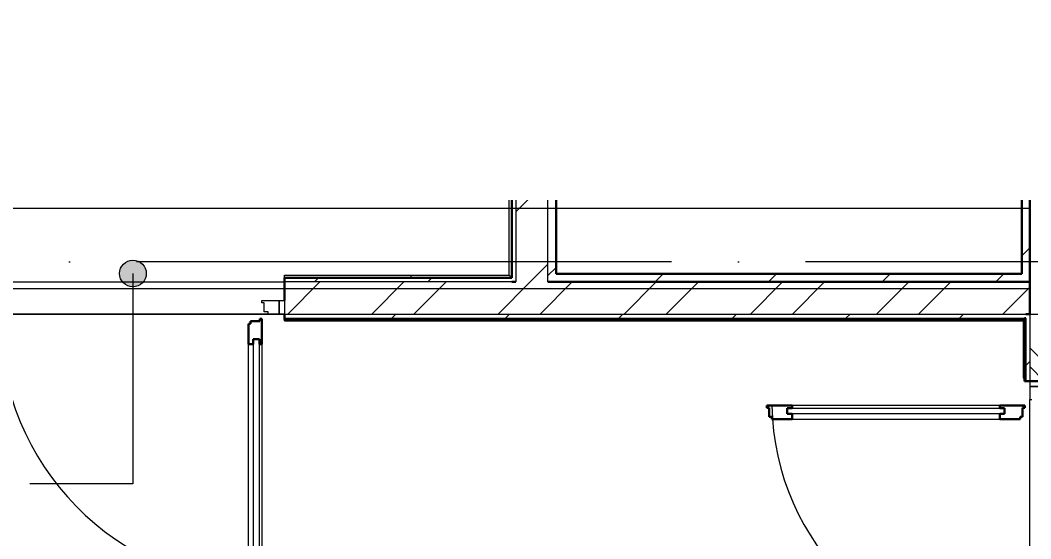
# Model space of a CAD drawing. Header units: millimetres. Extents: x -396912 to 182286, y -43638 to 41610.
# Drawn here: x -2323 to 1453, y -11662 to -9726 of the extents above; entities that cross this region are included whole.
import ezdxf
from ezdxf import colors
from ezdxf.entities.mleader import LeaderData, LeaderLine
from ezdxf.math import Vec2, Vec3

# ---------------------------------------------------------------- set-up
doc = ezdxf.new("R2010")
doc.units = ezdxf.units.MM
for name, pattern in [('ADSK_Линия сетки', [25, 20, -2.5, 0, -2.5]), ('ADSK_Сверху', [450, 300, -150]), ('ADSK_Штриховая_ш2 п1_5', [4.5, 3, -1.5])]:
    doc.linetypes.add(name, pattern=pattern)
for name, color, linetype, lineweight in [('RC-Выноски', 7, 'Continuous', 0), ('Аннотация', 7, 'Continuous', 18), ('Двери', 252, 'Continuous', 9), ('Линии', 7, 'Continuous', 9), ('Марки помещений', 252, 'Continuous', 20), ('Ограждение', 252, 'Continuous', 9), ('Оси', 252, 'Continuous', 9), ('Стены внутренние', 7, 'Continuous', 18), ('Стены наружные', 7, 'Continuous', 18), ('Стены штриховка', 7, 'Continuous', 9)]:
    doc.layers.add(name, color=color, linetype=linetype, lineweight=lineweight)
doc.layers.add('Двери открывание', color=7, linetype='Continuous', lineweight=9, true_color=0xc0c0c0)
doc.styles.add('RubezhCAD', font='', dxfattribs={"oblique": 10})
doc.styles.get('RubezhCAD').set_extended_font_data('GOST type A')
pattern_1 = [(0, (-32121.8, 94), (0, 600), []), (90, (-32121.8, 94), (-600, 4e-14), [])]
pattern_2 = [(0, (-32061.8, -86), (0, 600), []), (90, (-32061.8, -86), (-600, 4e-14), [])]

# ---------------------------------------------------------------- blocks, each defined once
blk = doc.blocks.new('1 этаж')
at = {"layer": 'Аннотация', "lineweight": 9, "true_color": 0x636466}
h = blk.add_hatch(color=251, dxfattribs=at)
edge = h.paths.add_edge_path()
edge.add_arc((-7603.7, -11589.3), 50, 0, 360)
at = {"layer": 'Двери', "lineweight": 18, "true_color": 0x636466}
h = blk.add_hatch(dxfattribs=at)
h.set_pattern_fill('FP_2', color=251, angle=90, style=0, pattern_type=2)
h.set_pattern_definition([(135, (-4057.8, -12865.73), (-35.3553, -35.3553), [])])
h.paths.add_polyline_path([(-4252.8, -13640.7), (-3862.8, -13640.7), (-3862.8, -13490.7), (-4252.8, -13490.7), (-4252.8, -13614.8)])
h.paths.add_polyline_path([(-4252.8, -11990.7), (-3862.8, -11990.7), (-3862.8, -11840.7), (-4252.8, -11840.7)])
at = {"layer": 'Ограждение', "true_color": 0x636466}
h = blk.add_hatch(dxfattribs=at)
h.set_pattern_fill('FP_43', color=251, style=0, pattern_type=2)
h.set_pattern_definition(pattern_2)
h.paths.add_polyline_path([(-6187.8, -11605.7), (-6187.8, -10725.7), (-6197.8, -10725.7), (-6197.8, -11595.7)])
h = blk.add_hatch(dxfattribs=at)
h.set_pattern_fill('FP_44', color=251, style=0, pattern_type=2)
h.set_pattern_definition(pattern_2)
h.paths.add_polyline_path([(-7037.8, -11605.7), (-6187.8, -11605.7), (-6197.8, -11595.7), (-7037.8, -11595.7)])
h = blk.add_hatch(dxfattribs=at)
h.set_pattern_fill('FP_25', color=251, style=0, pattern_type=2)
h.set_pattern_definition(pattern_1)
h.paths.add_polyline_path([(-4277.8, -11765.7), (-4272.8, -11760.7), (-7037.8, -11760.7), (-7037.8, -11765.7), (-4342.6, -11765.7)])
h = blk.add_hatch(dxfattribs=at)
h.set_pattern_fill('FP_25', color=251, style=0, pattern_type=2)
h.set_pattern_definition(pattern_1)
h.paths.add_polyline_path([(-4277.8, -11980.7), (-4272.8, -11980.7), (-4272.8, -11760.7), (-4277.8, -11765.7)])
at = {"layer": 'Аннотация', "color": 251, "lineweight": 9, "true_color": 0x636466}
for p, q in [((-7603.7, -11589.3), (-7603.7, -12375)), ((-7982.2, -12375), (-7988.3, -12375)), ((-7603.7, -12375), (-7982.2, -12375))]:
    blk.add_line(p, q, dxfattribs=at)
blk.add_circle((-7603.7, -11589.3), 50, dxfattribs=at)
at = {"layer": 'Двери', "color": 251, "true_color": 0x636466}
for p, q in [((-6072.8, -10645.7), (-6122.8, -10645.7)), ((-6122.8, -10645.7), (-6122.8, -10655.7)), ((-6072.8, -10705.7), (-6072.8, -10645.7)), ((-6122.8, -10655.7), (-6172.8, -10655.7)), ((-6172.8, -10655.7), (-6172.8, -10705.7)), ((-6172.8, -10705.7), (-6072.8, -10705.7)), ((-6072.8, -10705.7), (-6172.8, -10705.7)), ((-6172.8, -10705.7), (-6172.8, -10725.7)), ((-6072.8, -10725.7), (-6072.8, -10705.7)), ((-6172.8, -10725.7), (-6072.8, -10725.7)), ((-7121.8, -11690.7), (-7057.8, -11690.7)), ((-7121.8, -11698.7), (-7121.8, -11690.7)), ((-7112.8, -11698.7), (-7121.8, -11698.7)), ((-7112.8, -11732.7), (-7112.8, -11698.7)), ((-7057.8, -11690.7), (-7037.8, -11690.7)), ((-7057.8, -11740.7), (-7057.8, -11690.7)), ((-7057.8, -11690.7), (-7057.8, -11740.7)), ((-7037.8, -11690.7), (-7037.8, -11740.7)), ((-7098.8, -11732.7), (-7112.8, -11732.7)), ((-7098.8, -11740.7), (-7098.8, -11732.7)), ((-7057.8, -11740.7), (-7098.8, -11740.7)), ((-7037.8, -11740.7), (-7057.8, -11740.7)), ((-7171.8, -12662.7), (-7171.8, -11852.7)), ((-7154.8, -11834.7), (-7154.8, -12680.7)), ((-7130.8, -11834.7), (-7154.8, -11834.7)), ((-7130.8, -12680.7), (-7130.8, -11834.7)), ((-7121.8, -11852.7), (-7121.8, -12662.7)), ((-4202.8, -11990.7), (-4252.8, -11990.7)), ((-4252.8, -11990.7), (-4252.8, -12010.7)), ((-4252.8, -12010.7), (-4202.8, -12010.7)), ((-4202.8, -12010.7), (-4252.8, -12010.7)), ((-4252.8, -12010.7), (-4252.8, -12059.7)), ((-4364.8, -12082.7), (-5140.8, -12082.7)), ((-4252.8, -12059.7), (-4244.8, -12059.7)), ((-5158.8, -12091.7), (-4346.8, -12091.7)), ((-5158.8, -12112.7), (-5158.8, -12091.7)), ((-4346.8, -12112.7), (-5158.8, -12112.7)), ((-4346.8, -12091.7), (-4346.8, -12112.7)), ((-5140.8, -12132.7), (-4364.8, -12132.7))]:
    blk.add_line(p, q, dxfattribs=at)
at = {"layer": 'Двери', "color": 251, "lineweight": 30, "true_color": 0x636466}
for p, q in [((-7171.8, -11776.7), (-7163.8, -11776.7)), ((-7171.8, -11852.7), (-7171.8, -11776.7)), ((-7163.8, -11776.7), (-7163.8, -11767.7)), ((-7163.8, -11767.7), (-7129.8, -11767.7)), ((-7129.8, -11758.7), (-7121.8, -11758.7)), ((-7129.8, -11767.7), (-7129.8, -11758.7)), ((-7121.8, -11758.7), (-7121.8, -11852.7)), ((-7171.8, -11852.7), (-7154.8, -11852.7)), ((-7154.8, -11852.7), (-7154.8, -11834.7)), ((-7154.8, -11834.7), (-7130.8, -11834.7)), ((-7130.8, -11834.7), (-7130.8, -11852.7)), ((-7130.8, -11852.7), (-7121.8, -11852.7)), ((-5140.8, -12082.7), (-5234.8, -12082.7)), ((-5234.8, -12082.7), (-5234.8, -12090.7)), ((-5140.8, -12091.7), (-5140.8, -12082.7)), ((-4270.8, -12082.7), (-4364.8, -12082.7)), ((-4364.8, -12091.7), (-4364.8, -12082.7)), ((-4270.8, -12090.7), (-4270.8, -12082.7)), ((-5234.8, -12090.7), (-5225.8, -12090.7)), ((-5225.8, -12090.7), (-5225.8, -12124.7)), ((-5158.8, -12091.7), (-5140.8, -12091.7)), ((-5158.8, -12112.7), (-5158.8, -12091.7)), ((-5140.8, -12112.7), (-5158.8, -12112.7)), ((-5140.8, -12132.7), (-5140.8, -12112.7)), ((-4346.8, -12091.7), (-4364.8, -12091.7)), ((-4364.8, -12112.7), (-4346.8, -12112.7)), ((-4364.8, -12132.7), (-4364.8, -12112.7)), ((-4346.8, -12112.7), (-4346.8, -12091.7)), ((-4279.8, -12124.7), (-4279.8, -12090.7)), ((-4279.8, -12090.7), (-4270.8, -12090.7)), ((-5225.8, -12124.7), (-5216.8, -12124.7)), ((-5216.8, -12124.7), (-5216.8, -12132.7)), ((-5216.8, -12132.7), (-5140.8, -12132.7)), ((-4364.8, -12132.7), (-4288.8, -12132.7)), ((-4288.8, -12132.7), (-4288.8, -12124.7)), ((-4288.8, -12124.7), (-4279.8, -12124.7))]:
    blk.add_line(p, q, dxfattribs=at)
at = {"layer": 'Двери', "color": 251, "linetype": 'ADSK_Штриховая_ш2 п1_5', "true_color": 0x636466}
for p, q in [((-4252.8, -11840.7), (-4252.8, -11990.7)), ((-4252.8, -11990.7), (-3862.8, -11990.7))]:
    blk.add_line(p, q, dxfattribs=at)
at = {"layer": 'Двери', "color": 251, "true_color": 0x636466}
blk.add_arc((-6172.8, -9645.7), 1010, 180, 270, dxfattribs=at)
at = {"layer": 'Двери открывание', "color": 251, "true_color": 0x636466}
for centre, radius, start, end in [((-7103.8, -11758.7), 998, 180, 268.9666), ((-4270.8, -12064.7), 946, 181.0903, 270)]:
    blk.add_arc(centre, radius, start, end, dxfattribs=at)
at = {"layer": 'Линии', "color": 251, "linetype": 'ADSK_Сверху', "ltscale": 100, "true_color": 0x636466}
for p, q in [((-15072.8, -11345.7), (-4252.8, -11345.7)), ((-15072.8, -11645.7), (-4252.8, -11645.7))]:
    blk.add_line(p, q, dxfattribs=at)
at = {"layer": 'Линии', "color": 251, "lineweight": 18, "ltscale": 100, "true_color": 0x636466}
blk.add_line((-9067.8, -11740.7), (-3347.8, -11740.7), dxfattribs=at)
at = {"layer": 'Марки помещений', "color": 251, "true_color": 0x636466}
blk.add_circle((-7700.3, -10520.1), 300, dxfattribs=at)
at = {"layer": 'Ограждение', "color": 251, "true_color": 0x636466}
for p, q in [((-6197.8, -10725.7), (-6187.8, -10725.7)), ((-6197.8, -11595.7), (-6197.8, -10725.7)), ((-7037.8, -11605.7), (-7037.8, -11595.7)), ((-7037.8, -11595.7), (-6197.8, -11595.7)), ((-6197.8, -11595.7), (-6187.8, -11605.7)), ((-7037.8, -11765.7), (-7037.8, -11760.7)), ((-7037.8, -11765.7), (-4277.8, -11765.7)), ((-4277.8, -11765.7), (-4272.8, -11760.7)), ((-4277.8, -11765.7), (-4277.8, -11980.7)), ((-4272.8, -11980.7), (-4277.8, -11980.7))]:
    blk.add_line(p, q, dxfattribs=at)
at = {"layer": 'Оси', "color": 251, "linetype": 'ADSK_Линия сетки', "ltscale": 100, "true_color": 0x636466}
blk.add_line((4409.5, -11545.7), (-72530.1, -11545.7), dxfattribs=at)
at = {"layer": 'Стены внутренние', "color": 251, "true_color": 0x636466}
for p, q in [((-4252.8, -11740.7), (-4252.8, -11990.7)), ((-4252.8, -13421.7), (-4252.8, -12059.7))]:
    blk.add_line(p, q, dxfattribs=at)
at = {"layer": 'Стены внутренние', "color": 251, "lineweight": 30, "true_color": 0x636466}
blk.add_line((-4252.8, -11990.7), (-3862.8, -11990.7), dxfattribs=at)
at = {"layer": 'Стены наружные', "color": 251, "lineweight": 30, "true_color": 0x636466}
for p, q in [((-4252.8, -11740.7), (-4252.8, -8515.7)), ((-4282.8, -8545.7), (-4282.8, -11590.7)), ((-6187.8, -10725.7), (-6187.8, -11605.7)), ((-6172.8, -10725.7), (-6187.8, -10725.7)), ((-6022.8, -10725.7), (-6072.8, -10725.7)), ((-6022.8, -11590.7), (-6022.8, -10725.7)), ((-4282.8, -11590.7), (-6022.8, -11590.7)), ((-7037.8, -11605.7), (-7037.8, -11690.7)), ((-6187.8, -11605.7), (-7037.8, -11605.7)), ((-6172.8, -11620.7), (-6187.8, -11620.7)), ((-4252.8, -11620.7), (-6052.8, -11620.7)), ((-7037.8, -11740.7), (-7037.8, -11760.7)), ((-4267.8, -11740.7), (-4252.8, -11740.7)), ((-7037.8, -11760.7), (-4272.8, -11760.7)), ((-4272.8, -11755.7), (-4267.8, -11755.7)), ((-4272.8, -11760.7), (-4272.8, -11990.7)), ((-4272.8, -11990.7), (-4252.8, -11990.7))]:
    blk.add_line(p, q, dxfattribs=at)
at = {"layer": 'Стены наружные', "color": 251, "true_color": 0x636466}
for p, q in [((-6052.8, -9575.7), (-6052.8, -10725.7)), ((-6172.8, -10655.7), (-6172.8, -9695.7)), ((-8167.8, -11620.7), (-7037.8, -11620.7)), ((-7098.8, -11740.7), (-8106.8, -11740.7))]:
    blk.add_line(p, q, dxfattribs=at)
at = {"layer": 'Стены наружные', "color": 251, "linetype": 'Continuous', "lineweight": 9, "true_color": 0x636466}
for p, q in [((-4282.8, -10675), (-4252.8, -10645)), ((-6172.8, -10731.1), (-6167.4, -10725.7)), ((-6052.8, -10748), (-6030.6, -10725.7)), ((-6172.8, -10888.3), (-6052.8, -10768.3)), ((-6187.8, -10883), (-6172.8, -10868)), ((-6172.8, -11202.6), (-6052.8, -11082.6)), ((-4282.8, -11099.3), (-4252.8, -11069.3)), ((-6052.8, -11172.2), (-6022.8, -11142.2)), ((-6172.8, -11359.7), (-6052.8, -11239.7)), ((-6187.8, -11307.2), (-6172.8, -11292.2)), ((-4282.8, -11523.5), (-4252.8, -11493.5)), ((-6119.5, -11620.7), (-6052.8, -11554.1)), ((-6052.8, -11596.5), (-6022.8, -11566.5)), ((-5652.8, -11620.7), (-5622.8, -11590.7)), ((-5228.5, -11620.7), (-5198.5, -11590.7)), ((-4804.3, -11620.7), (-4774.3, -11590.7)), ((-4380, -11620.7), (-4350, -11590.7)), ((-7025.3, -11740.7), (-6905.3, -11620.7)), ((-6925.6, -11620.7), (-6910.6, -11605.7)), ((-6710.9, -11740.7), (-6590.9, -11620.7)), ((-6553.8, -11740.7), (-6433.8, -11620.7)), ((-6501.3, -11620.7), (-6486.3, -11605.7)), ((-6239.5, -11740.7), (-6119.5, -11620.7)), ((-6082.3, -11740.7), (-5962.3, -11620.7)), ((-5768, -11740.7), (-5648, -11620.7)), ((-5610.9, -11740.7), (-5490.9, -11620.7)), ((-5296.6, -11740.7), (-5176.6, -11620.7)), ((-5139.4, -11740.7), (-5019.4, -11620.7)), ((-4825.1, -11740.7), (-4705.1, -11620.7)), ((-4667.9, -11740.7), (-4547.9, -11620.7)), ((-4353.6, -11740.7), (-4252.8, -11639.9)), ((-6636.3, -11755.7), (-6621.3, -11740.7)), ((-6212.1, -11755.7), (-6197.1, -11740.7)), ((-5787.8, -11755.7), (-5772.8, -11740.7)), ((-5363.5, -11755.7), (-5348.5, -11740.7)), ((-4939.3, -11755.7), (-4924.3, -11740.7)), ((-4515, -11755.7), (-4500, -11740.7)), ((-6994.9, -11760.7), (-6989.9, -11755.7)), ((-6924.2, -11760.7), (-6919.2, -11755.7)), ((-6853.4, -11760.7), (-6848.4, -11755.7)), ((-6782.7, -11760.7), (-6777.7, -11755.7)), ((-6712, -11760.7), (-6707, -11755.7)), ((-6641.3, -11760.7), (-6636.3, -11755.7)), ((-6570.6, -11760.7), (-6565.6, -11755.7)), ((-6499.9, -11760.7), (-6494.9, -11755.7)), ((-6429.2, -11760.7), (-6424.2, -11755.7)), ((-6358.5, -11760.7), (-6353.5, -11755.7)), ((-6287.8, -11760.7), (-6282.8, -11755.7)), ((-6217.1, -11760.7), (-6212.1, -11755.7)), ((-6146.3, -11760.7), (-6141.3, -11755.7)), ((-6075.6, -11760.7), (-6070.6, -11755.7)), ((-6004.9, -11760.7), (-5999.9, -11755.7)), ((-5934.2, -11760.7), (-5929.2, -11755.7)), ((-5863.5, -11760.7), (-5858.5, -11755.7)), ((-5792.8, -11760.7), (-5787.8, -11755.7)), ((-5722.1, -11760.7), (-5717.1, -11755.7)), ((-5651.4, -11760.7), (-5646.4, -11755.7)), ((-5580.7, -11760.7), (-5575.7, -11755.7)), ((-5509.9, -11760.7), (-5504.9, -11755.7)), ((-5439.2, -11760.7), (-5434.2, -11755.7)), ((-5368.5, -11760.7), (-5363.5, -11755.7)), ((-5297.8, -11760.7), (-5292.8, -11755.7)), ((-5227.1, -11760.7), (-5222.1, -11755.7)), ((-5156.4, -11760.7), (-5151.4, -11755.7)), ((-5085.7, -11760.7), (-5080.7, -11755.7)), ((-5015, -11760.7), (-5010, -11755.7)), ((-4944.3, -11760.7), (-4939.3, -11755.7)), ((-4873.6, -11760.7), (-4868.6, -11755.7)), ((-4802.8, -11760.7), (-4797.8, -11755.7)), ((-4732.1, -11760.7), (-4727.1, -11755.7)), ((-4661.4, -11760.7), (-4656.4, -11755.7)), ((-4590.7, -11760.7), (-4585.7, -11755.7)), ((-4520, -11760.7), (-4515, -11755.7)), ((-4449.3, -11760.7), (-4444.3, -11755.7)), ((-4378.6, -11760.7), (-4373.6, -11755.7)), ((-4307.9, -11760.7), (-4302.9, -11755.7)), ((-4272.8, -11796.4), (-4267.8, -11791.4)), ((-4272.8, -11867.1), (-4267.8, -11862.1)), ((-4267.8, -11932.8), (-4252.8, -11917.8)), ((-4272.8, -11937.8), (-4267.8, -11932.8))]:
    blk.add_line(p, q, dxfattribs=at)
at = {"layer": 'Стены штриховка', "color": 251, "true_color": 0x636466}
for p, q in [((-6172.8, -10725.7), (-6172.8, -11620.7)), ((-6052.8, -11620.7), (-6052.8, -10725.7)), ((-6187.8, -11620.7), (-7037.8, -11620.7)), ((-7037.8, -11740.7), (-4267.8, -11740.7)), ((-7037.8, -11755.7), (-4272.8, -11755.7)), ((-4267.8, -11755.7), (-4267.8, -11990.7))]:
    blk.add_line(p, q, dxfattribs=at)
blk = doc.blocks.new('_None')

msp = doc.modelspace()

# ---------------------------------------------------------------- block references
msp.add_blockref('1 этаж', (5702.1, 918.2))

# ---------------------------------------------------------------- next in the draw order: leaders
at = {"layer": 'RC-Выноски'}
ml = msp.add_multileader_mtext('Standard', dxfattribs=at)
ml.set_content('ВВГнг(А)-LSLTx 2х1,5\\Pс 1 этажа', color=256, style='RubezhCAD')
ml.set_leader_properties()
ml.set_arrow_properties(name='NONE')
ml.build(insert=Vec2(0, 0))
ml.multileader.update_dxf_attribs({"has_text_frame": 1, "text_left_attachment_type": 6, "text_right_attachment_type": 6, "dogleg_length": 2, "arrow_head_size": 400, "scale": 100})
ctx = ml.context
ctx.base_point, ctx.scale, ctx.char_height, ctx.arrow_head_size, ctx.landing_gap_size, ctx.plane_origin = Vec3(-183990.3, -9904.4), 100, 250, 400, 100, Vec3(-683576, -453595.9)
ctx.left_attachment, ctx.right_attachment, ctx.text_align_type = 6, 6, 1
notes = []
notes.append((ctx, [(0, (1, 1, 0), (-184190.3, -9904.4), (1, 0), 200, [(0, [(-184917.4, -10624.1)], 0, [])])]))
ctx.mtext.insert, ctx.mtext.width, ctx.mtext.defined_height, ctx.mtext.alignment, ctx.mtext.flow_direction = Vec3(-182457.6, -9604.4), 4286.589, 1161.1, 2, 5
ctx.mtext.has_bg_fill, ctx.mtext.bg_color, ctx.mtext.bg_scale_factor, ctx.mtext.bg_transparency, ctx.mtext.use_window_bg_color = 1, -1027028792, 1.5, 0, 1
for ctx, leaders in notes:
    for number, flags, end, landing, length, lines in leaders:
        leader = LeaderData()
        leader.index, (leader.has_last_leader_line, leader.has_dogleg_vector, leader.attachment_direction) = number, flags
        leader.last_leader_point, leader.dogleg_vector, leader.dogleg_length = Vec3(end), Vec3(landing), length
        for number, points, colour, breaks in lines:
            line = LeaderLine()
            line.index, line.vertices, line.color, line.breaks = number, Vec3.list(points), colors.encode_raw_color(colour), breaks
            leader.lines.append(line)
        ctx.leaders.append(leader)

doc.saveas('drawing.dxf')
